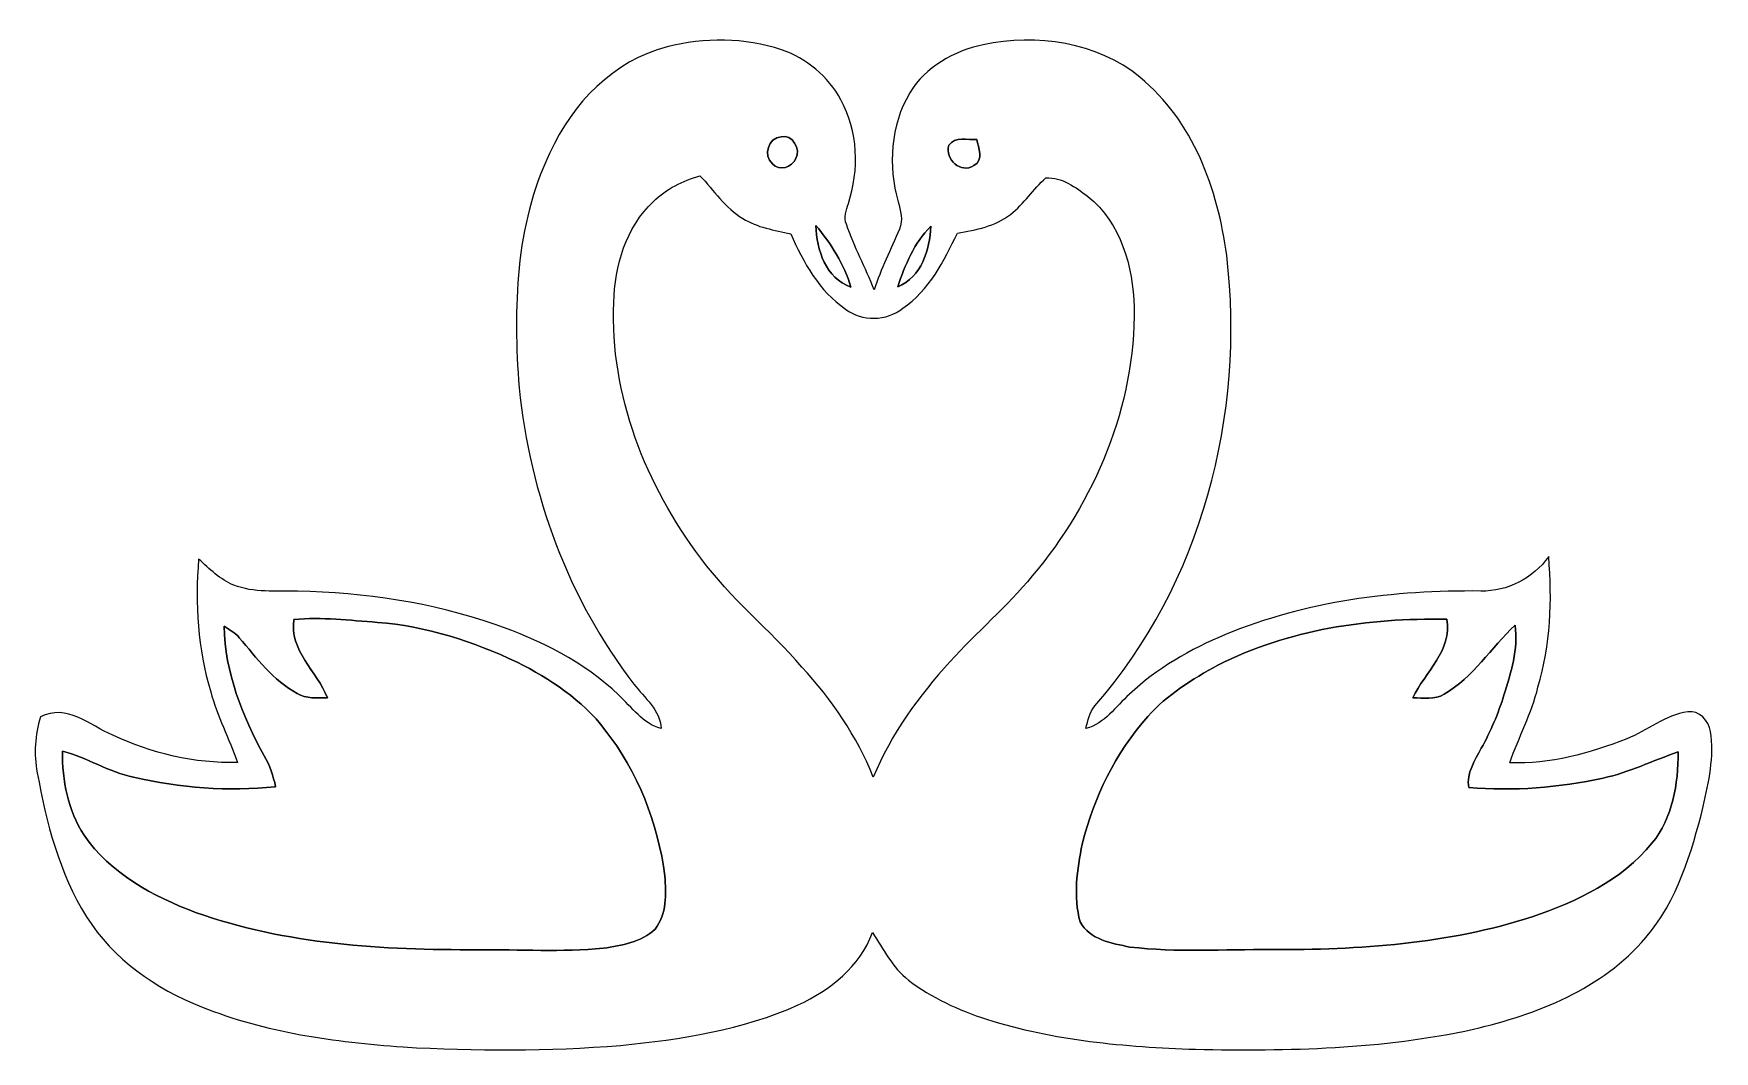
# Model space of a CAD drawing. Header units: centimetres. Extents: x -7.1 to 7.1, y -4.2 to 4.3.
import ezdxf

# ---------------------------------------------------------------- set-up
doc = ezdxf.new("R2010")
doc.units = ezdxf.units.CM
doc.header["$MEASUREMENT"] = 0
doc.layers.add('Camada 1', color=7, linetype='Continuous')

msp = doc.modelspace()

# ---------------------------------------------------------------- linework, layer by layer
at = {"layer": 'Camada 1', "color": 143}
for points, knots in [([(-1.72614, 4.1984), (-1.41323, 4.27777), (-1.0728, 4.27955), (-0.76517, 4.17476), (-0.76517, 4.17476), (-0.55209, 4.10598), (-0.37429, 3.94794), (-0.26423, 3.75462), (-0.26423, 3.75462), (-0.1203, 3.49003), (-0.10829, 3.16476), (-0.20179, 2.88149), (-0.20179, 2.88149), (-0.21695, 2.82539), (-0.2427, 2.76506), (-0.21872, 2.70756), (-0.21872, 2.70756), (-0.15487, 2.51812), (-0.05537, 2.3435), (0.01376, 2.15618), (0.01376, 2.15618), (0.07126, 2.33221), (0.15769, 2.49624), (0.22718, 2.66734), (0.22718, 2.66734), (0.26246, 2.74143), (0.23529, 2.82222), (0.2166, 2.8963), (0.2166, 2.8963), (0.13088, 3.19758), (0.15063, 3.54083), (0.31503, 3.81246), (0.31503, 3.81246), (0.44732, 4.03119), (0.68615, 4.16348), (0.93062, 4.21674), (0.93062, 4.21674), (1.38148, 4.31058), (1.88595, 4.2411), (2.24966, 3.94299), (2.24966, 3.94299), (2.69699, 3.57786), (2.90512, 3.00214), (2.9785, 2.44474), (2.9785, 2.44474), (3.13867, 1.10596), (2.76647, -0.31784), (1.87113, -1.34126), (1.87113, -1.34126), (1.82316, -1.39417), (1.81081, -1.46578), (1.79563, -1.53353), (1.79563, -1.53353), (1.95403, -1.49048), (2.04505, -1.34691), (2.16181, -1.24424), (2.16181, -1.24424), (2.39218, -1.0234), (2.67475, -0.86606), (2.96721, -0.74295), (2.96721, -0.74295), (3.64384, -0.45931), (4.38608, -0.369), (5.11457, -0.37641), (5.11457, -0.37641), (5.3407, -0.38206), (5.55342, -0.26846), (5.68537, -0.08714), (5.68537, -0.08714), (5.71712, -0.45473), (5.69948, -0.82902), (5.5954, -1.18463), (5.5954, -1.18463), (5.54284, -1.40582), (5.43348, -1.60655), (5.35869, -1.81997), (5.35869, -1.81997), (5.69665, -1.83409), (6.03037, -1.74308), (6.34152, -1.61854), (6.34152, -1.61854), (6.51651, -1.55187), (6.66467, -1.41534), (6.85482, -1.39206), (6.85482, -1.39206), (6.95218, -1.37583), (7.03121, -1.4679), (7.04639, -1.5568), (7.04639, -1.5568), (7.07848, -1.76847), (7.03192, -1.98225), (6.98465, -2.18827), (6.98465, -2.18827), (6.88693, -2.57774), (6.76768, -2.97992), (6.50134, -3.2907), (6.50134, -3.2907), (6.13762, -3.72145), (5.58729, -3.93593), (5.05213, -4.06082), (5.05213, -4.06082), (4.2859, -4.22875), (3.49637, -4.24497), (2.71533, -4.22945), (2.71533, -4.22945), (2.12443, -4.2097), (1.52752, -4.15536), (0.96061, -3.97722), (0.96061, -3.97722), (0.72813, -3.8989), (0.49705, -3.80012), (0.30339, -3.64701), (0.30339, -3.64701), (0.16898, -3.54259), (0.09348, -3.38666), (0.00141, -3.24801), (0.00141, -3.24801), (-0.10617, -3.53236), (-0.35277, -3.73308), (-0.62301, -3.85585), (-0.62301, -3.85585), (-1.0922, -4.06822), (-1.60796, -4.14513), (-2.11632, -4.19629), (-2.11632, -4.19629), (-2.72486, -4.24709), (-3.33657, -4.24285), (-3.94545, -4.21004), (-3.94545, -4.21004), (-4.52049, -4.16772), (-5.10151, -4.08939), (-5.6395, -3.87244), (-5.6395, -3.87244), (-6.02614, -3.72075), (-6.38104, -3.4685), (-6.60717, -3.11608), (-6.60717, -3.11608), (-6.83506, -2.7492), (-6.94513, -2.3248), (-7.02062, -1.90358), (-7.02062, -1.90358), (-7.05131, -1.7473), (-7.03932, -1.58679), (-6.99381, -1.43474), (-6.99381, -1.43474), (-6.77615, -1.31974), (-6.57684, -1.50495), (-6.38668, -1.58962), (-6.38668, -1.58962), (-6.05895, -1.73708), (-5.69806, -1.83127), (-5.33646, -1.8168), (-5.33646, -1.8168), (-5.40843, -1.61748), (-5.50721, -1.42804), (-5.5626, -1.22307), (-5.5626, -1.22307), (-5.67195, -0.86289), (-5.6963, -0.48224), (-5.66384, -0.10829), (-5.66384, -0.10829), (-5.57247, -0.18944), (-5.48428, -0.28081), (-5.36821, -0.32631), (-5.36821, -0.32631), (-5.19818, -0.3937), (-5.0119, -0.37287), (-4.8334, -0.37818), (-4.8334, -0.37818), (-4.27002, -0.38805), (-3.70487, -0.47271), (-3.17183, -0.65899), (-3.17183, -0.65899), (-2.79188, -0.78563), (-2.42534, -0.9733), (-2.13254, -1.2506), (-2.13254, -1.2506), (-2.02177, -1.35466), (-1.9297, -1.49014), (-1.77553, -1.53353), (-1.77553, -1.53353), (-1.78152, -1.37442), (-1.91735, -1.27635), (-2.00447, -1.15851), (-2.00447, -1.15851), (-2.55763, -0.44379), (-2.87796, 0.43744), (-2.97003, 1.33314), (-2.97003, 1.33314), (-3.01941, 1.99777), (-3.00601, 2.69733), (-2.71039, 3.30904), (-2.71039, 3.30904), (-2.52482, 3.72285), (-2.17523, 4.08481), (-1.72614, 4.1984)], [0, 0, 0, 0, 0.02, 0.02, 0.02, 0.02, 0.04, 0.04, 0.04, 0.04, 0.06, 0.06, 0.06, 0.06, 0.08, 0.08, 0.08, 0.08, 0.1, 0.1, 0.1, 0.1, 0.12, 0.12, 0.12, 0.12, 0.14, 0.14, 0.14, 0.14, 0.16, 0.16, 0.16, 0.16, 0.18, 0.18, 0.18, 0.18, 0.2, 0.2, 0.2, 0.2, 0.22, 0.22, 0.22, 0.22, 0.24, 0.24, 0.24, 0.24, 0.26, 0.26, 0.26, 0.26, 0.28, 0.28, 0.28, 0.28, 0.3, 0.3, 0.3, 0.3, 0.32, 0.32, 0.32, 0.32, 0.34, 0.34, 0.34, 0.34, 0.36, 0.36, 0.36, 0.36, 0.38, 0.38, 0.38, 0.38, 0.4, 0.4, 0.4, 0.4, 0.42, 0.42, 0.42, 0.42, 0.44, 0.44, 0.44, 0.44, 0.46, 0.46, 0.46, 0.46, 0.48, 0.48, 0.48, 0.48, 0.5, 0.5, 0.5, 0.5, 0.52, 0.52, 0.52, 0.52, 0.54, 0.54, 0.54, 0.54, 0.56, 0.56, 0.56, 0.56, 0.58, 0.58, 0.58, 0.58, 0.6, 0.6, 0.6, 0.6, 0.62, 0.62, 0.62, 0.62, 0.64, 0.64, 0.64, 0.64, 0.66, 0.66, 0.66, 0.66, 0.68, 0.68, 0.68, 0.68, 0.7, 0.7, 0.7, 0.7, 0.72, 0.72, 0.72, 0.72, 0.74, 0.74, 0.74, 0.74, 0.76, 0.76, 0.76, 0.76, 0.78, 0.78, 0.78, 0.78, 0.8, 0.8, 0.8, 0.8, 0.82, 0.82, 0.82, 0.82, 0.84, 0.84, 0.84, 0.84, 0.86, 0.86, 0.86, 0.86, 0.88, 0.88, 0.88, 0.88, 0.9, 0.9, 0.9, 0.9, 0.92, 0.92, 0.92, 0.92, 0.94, 0.94, 0.94, 0.94, 0.96, 0.96, 0.96, 0.96, 1, 1, 1, 1]), ([(-0.76553, 3.44204), (-0.76553, 3.44204), (-0.76553, 3.44204), (-0.76553, 3.44204), (-0.76553, 3.44204), (-0.87736, 3.4357), (-0.91934, 3.28753), (-0.8403, 3.21556), (-0.8403, 3.21556), (-0.78246, 3.14959), (-0.67415, 3.18593), (-0.64311, 3.26036), (-0.64311, 3.26036), (-0.59689, 3.33587), (-0.67697, 3.46991), (-0.76553, 3.44204)], [0, 0, 0, 0, 0.2, 0.2, 0.2, 0.2, 0.4, 0.4, 0.4, 0.4, 0.6, 0.6, 0.6, 0.6, 1, 1, 1, 1]), ([(0.64276, 3.37219), (0.64276, 3.37219), (0.64276, 3.37219), (0.64276, 3.37219), (0.64276, 3.37219), (0.60678, 3.25296), (0.74541, 3.12807), (0.85372, 3.20216), (0.85372, 3.20216), (0.93839, 3.25049), (0.8911, 3.34822), (0.87877, 3.42159), (0.87877, 3.42159), (0.8001, 3.41417), (0.69673, 3.4491), (0.64276, 3.37219)], [0, 0, 0, 0, 0.2, 0.2, 0.2, 0.2, 0.4, 0.4, 0.4, 0.4, 0.6, 0.6, 0.6, 0.6, 1, 1, 1, 1]), ([(-1.84009, 2.89877), (-1.84009, 2.89877), (-1.84009, 2.89877), (-1.84009, 2.89877), (-1.84009, 2.89877), (-2.07222, 2.68216), (-2.16605, 2.35795), (-2.17382, 2.04893), (-2.17382, 2.04893), (-2.20698, 1.27212), (-1.90465, 0.51257), (-1.4418, -0.10089), (-1.4418, -0.10089), (-1.1945, -0.43814), (-0.86465, -0.70061), (-0.59195, -1.01564), (-0.59195, -1.01564), (-0.3422, -1.28729), (-0.13053, -1.59702), (0.00706, -1.94062), (0.00706, -1.94062), (0.15628, -1.57797), (0.39158, -1.25906), (0.65263, -0.96943), (0.65263, -0.96943), (0.87417, -0.72143), (1.13417, -0.5094), (1.34338, -0.24977), (1.34338, -0.24977), (1.87218, 0.37677), (2.21226, 1.18356), (2.19991, 2.01048), (2.19991, 2.01048), (2.19109, 2.35232), (2.08845, 2.71885), (1.81256, 2.94111), (1.81256, 2.94111), (1.70956, 3.0173), (1.59349, 3.1062), (1.45873, 3.09667), (1.45873, 3.09667), (1.35078, 3.00355), (1.27599, 2.87655), (1.16063, 2.79082), (1.16063, 2.79082), (1.03399, 2.68993), (0.87029, 2.6603), (0.71542, 2.63313), (0.71542, 2.63313), (0.60077, 2.39854), (0.47941, 2.15159), (0.25576, 2.0013), (0.25576, 2.0013), (0.1203, 1.89371), (-0.08854, 1.88595), (-0.22577, 1.99424), (-0.22577, 1.99424), (-0.44874, 2.14558), (-0.57925, 2.38831), (-0.68686, 2.62819), (-0.68686, 2.62819), (-0.82408, 2.65782), (-0.96801, 2.6804), (-1.08937, 2.75554), (-1.08937, 2.75554), (-1.23613, 2.84585), (-1.33419, 2.99154), (-1.44921, 3.11608), (-1.44921, 3.11608), (-1.59278, 3.07199), (-1.73389, 3.00813), (-1.84009, 2.89877)], [0, 0, 0, 0, 0.05263158, 0.05263158, 0.05263158, 0.05263158, 0.10526316, 0.10526316, 0.10526316, 0.10526316, 0.15789474, 0.15789474, 0.15789474, 0.15789474, 0.21052632, 0.21052632, 0.21052632, 0.21052632, 0.26315789, 0.26315789, 0.26315789, 0.26315789, 0.31578947, 0.31578947, 0.31578947, 0.31578947, 0.36842105, 0.36842105, 0.36842105, 0.36842105, 0.42105263, 0.42105263, 0.42105263, 0.42105263, 0.47368421, 0.47368421, 0.47368421, 0.47368421, 0.52631579, 0.52631579, 0.52631579, 0.52631579, 0.57894737, 0.57894737, 0.57894737, 0.57894737, 0.63157895, 0.63157895, 0.63157895, 0.63157895, 0.68421053, 0.68421053, 0.68421053, 0.68421053, 0.73684211, 0.73684211, 0.73684211, 0.73684211, 0.78947368, 0.78947368, 0.78947368, 0.78947368, 0.84210526, 0.84210526, 0.84210526, 0.84210526, 0.89473684, 0.89473684, 0.89473684, 0.89473684, 1, 1, 1, 1]), ([(-0.47449, 2.69699), (-0.47449, 2.69699), (-0.47449, 2.69699), (-0.47449, 2.69699), (-0.47449, 2.69699), (-0.46743, 2.4899), (-0.3937, 2.25672), (-0.17992, 2.17945), (-0.17992, 2.17945), (-0.23917, 2.37137), (-0.34642, 2.54387), (-0.47449, 2.69699)], [0, 0, 0, 0, 0.25, 0.25, 0.25, 0.25, 0.5, 0.5, 0.5, 0.5, 1, 1, 1, 1]), ([(0.21271, 2.18227), (0.21271, 2.18227), (0.21271, 2.18227), (0.21271, 2.18227), (0.21271, 2.18227), (0.41416, 2.26236), (0.48153, 2.49307), (0.49072, 2.69098), (0.49072, 2.69098), (0.35243, 2.55093), (0.2741, 2.36607), (0.21271, 2.18227)], [0, 0, 0, 0, 0.25, 0.25, 0.25, 0.25, 0.5, 0.5, 0.5, 0.5, 1, 1, 1, 1]), ([(-4.86339, -0.61453), (-4.86339, -0.61453), (-4.86339, -0.61453), (-4.86339, -0.61453), (-4.86339, -0.61453), (-4.90395, -0.87595), (-4.66865, -1.05021), (-4.58187, -1.27387), (-4.58187, -1.27387), (-4.66724, -1.27316), (-4.75933, -1.28447), (-4.83622, -1.23825), (-4.83622, -1.23825), (-5.03695, -1.12783), (-5.17666, -0.94014), (-5.322, -0.76904), (-5.322, -0.76904), (-5.35622, -0.72602), (-5.40526, -0.70061), (-5.45076, -0.67274), (-5.45076, -0.67274), (-5.44264, -1.05938), (-5.2959, -1.42769), (-5.11245, -1.76283), (-5.11245, -1.76283), (-5.06589, -1.84291), (-5.03519, -1.93075), (-5.01755, -2.0214), (-5.01755, -2.0214), (-5.41584, -2.06375), (-5.82048, -2.03129), (-6.2103, -1.94203), (-6.2103, -1.94203), (-6.41984, -1.89723), (-6.60223, -1.77694), (-6.80895, -1.72225), (-6.80895, -1.72225), (-6.81214, -1.96744), (-6.76168, -2.22144), (-6.62763, -2.42992), (-6.62763, -2.42992), (-6.40503, -2.75096), (-6.04801, -2.94393), (-5.69029, -3.07798), (-5.69029, -3.07798), (-4.93112, -3.34926), (-4.11514, -3.39514), (-3.31611, -3.39195), (-3.31611, -3.39195), (-2.96438, -3.39124), (-2.6116, -3.41241), (-2.26094, -3.37925), (-2.26094, -3.37925), (-2.10889, -3.35774), (-1.94062, -3.33021), (-1.82667, -3.21804), (-1.82667, -3.21804), (-1.72755, -3.09386), (-1.73214, -2.9224), (-1.74519, -2.77213), (-1.74519, -2.77213), (-1.79987, -2.32762), (-1.97309, -1.89688), (-2.2479, -1.54235), (-2.2479, -1.54235), (-2.43945, -1.29258), (-2.70791, -1.11441), (-2.98626, -0.97472), (-2.98626, -0.97472), (-3.35562, -0.79974), (-3.75179, -0.67098), (-4.16102, -0.63994), (-4.16102, -0.63994), (-4.39454, -0.62194), (-4.62879, -0.59584), (-4.86339, -0.61453)], [0, 0, 0, 0, 0.05, 0.05, 0.05, 0.05, 0.1, 0.1, 0.1, 0.1, 0.15, 0.15, 0.15, 0.15, 0.2, 0.2, 0.2, 0.2, 0.25, 0.25, 0.25, 0.25, 0.3, 0.3, 0.3, 0.3, 0.35, 0.35, 0.35, 0.35, 0.4, 0.4, 0.4, 0.4, 0.45, 0.45, 0.45, 0.45, 0.5, 0.5, 0.5, 0.5, 0.55, 0.55, 0.55, 0.55, 0.6, 0.6, 0.6, 0.6, 0.65, 0.65, 0.65, 0.65, 0.7, 0.7, 0.7, 0.7, 0.75, 0.75, 0.75, 0.75, 0.8, 0.8, 0.8, 0.8, 0.85, 0.85, 0.85, 0.85, 0.9, 0.9, 0.9, 0.9, 1, 1, 1, 1]), ([(2.90371, -0.99976), (2.90371, -0.99976), (2.90371, -0.99976), (2.90371, -0.99976), (2.90371, -0.99976), (2.69134, -1.11936), (2.47685, -1.24707), (2.31493, -1.43262), (2.31493, -1.43262), (2.04505, -1.73567), (1.86124, -2.11101), (1.76423, -2.50367), (1.76423, -2.50367), (1.72084, -2.71744), (1.68768, -2.94534), (1.74659, -3.15911), (1.74659, -3.15911), (1.82562, -3.30694), (2.01436, -3.33974), (2.165, -3.36973), (2.165, -3.36973), (2.55869, -3.41665), (2.95627, -3.38842), (3.35138, -3.39054), (3.35138, -3.39054), (4.09046, -3.39478), (4.84046, -3.34503), (5.54777, -3.11502), (5.54777, -3.11502), (5.92172, -2.98555), (6.2992, -2.81057), (6.55319, -2.49624), (6.55319, -2.49624), (6.73099, -2.28458), (6.77228, -1.99672), (6.77509, -1.72966), (6.77509, -1.72966), (6.56307, -1.80021), (6.36198, -1.90324), (6.14221, -1.94875), (6.14221, -1.94875), (5.77285, -2.03059), (5.39043, -2.05987), (5.01297, -2.02847), (5.01297, -2.02847), (4.99215, -1.90605), (5.06589, -1.80128), (5.11915, -1.69791), (5.11915, -1.69791), (5.19782, -1.5568), (5.26097, -1.40723), (5.3093, -1.25306), (5.3093, -1.25306), (5.36821, -1.06291), (5.43136, -0.86535), (5.40315, -0.66392), (5.40315, -0.66392), (5.201, -0.85302), (5.05071, -1.10067), (4.808, -1.24388), (4.808, -1.24388), (4.72827, -1.29187), (4.63196, -1.27387), (4.54413, -1.27423), (4.54413, -1.27423), (4.64467, -1.05692), (4.87644, -0.87629), (4.82811, -0.61312), (4.82811, -0.61312), (4.17018, -0.60289), (3.49566, -0.69778), (2.90371, -0.99976)], [0, 0, 0, 0, 0.05263158, 0.05263158, 0.05263158, 0.05263158, 0.10526316, 0.10526316, 0.10526316, 0.10526316, 0.15789474, 0.15789474, 0.15789474, 0.15789474, 0.21052632, 0.21052632, 0.21052632, 0.21052632, 0.26315789, 0.26315789, 0.26315789, 0.26315789, 0.31578947, 0.31578947, 0.31578947, 0.31578947, 0.36842105, 0.36842105, 0.36842105, 0.36842105, 0.42105263, 0.42105263, 0.42105263, 0.42105263, 0.47368421, 0.47368421, 0.47368421, 0.47368421, 0.52631579, 0.52631579, 0.52631579, 0.52631579, 0.57894737, 0.57894737, 0.57894737, 0.57894737, 0.63157895, 0.63157895, 0.63157895, 0.63157895, 0.68421053, 0.68421053, 0.68421053, 0.68421053, 0.73684211, 0.73684211, 0.73684211, 0.73684211, 0.78947368, 0.78947368, 0.78947368, 0.78947368, 0.84210526, 0.84210526, 0.84210526, 0.84210526, 0.89473684, 0.89473684, 0.89473684, 0.89473684, 1, 1, 1, 1])]:
    msp.add_open_spline(points, degree=3, knots=knots, dxfattribs=at)
at = {"layer": 'Camada 1', "color": 125}
for points, knots in [([(-0.76553, 3.44204), (-0.67697, 3.46991), (-0.59689, 3.33587), (-0.64311, 3.26036), (-0.64311, 3.26036), (-0.67415, 3.18593), (-0.78246, 3.14959), (-0.8403, 3.21556), (-0.8403, 3.21556), (-0.91934, 3.28753), (-0.87736, 3.4357), (-0.76553, 3.44204)], [0, 0, 0, 0, 0.25, 0.25, 0.25, 0.25, 0.5, 0.5, 0.5, 0.5, 1, 1, 1, 1]), ([(0.64276, 3.37219), (0.69673, 3.4491), (0.8001, 3.41417), (0.87877, 3.42159), (0.87877, 3.42159), (0.8911, 3.34822), (0.93839, 3.25049), (0.85372, 3.20216), (0.85372, 3.20216), (0.74541, 3.12807), (0.60678, 3.25296), (0.64276, 3.37219)], [0, 0, 0, 0, 0.25, 0.25, 0.25, 0.25, 0.5, 0.5, 0.5, 0.5, 1, 1, 1, 1]), ([(-0.47449, 2.69699), (-0.34642, 2.54387), (-0.23917, 2.37137), (-0.17992, 2.17945), (-0.17992, 2.17945), (-0.3937, 2.25672), (-0.46743, 2.4899), (-0.47449, 2.69699)], [0, 0, 0, 0, 0.33333333, 0.33333333, 0.33333333, 0.33333333, 1, 1, 1, 1]), ([(0.21271, 2.18227), (0.2741, 2.36607), (0.35243, 2.55093), (0.49072, 2.69098), (0.49072, 2.69098), (0.48153, 2.49307), (0.41416, 2.26236), (0.21271, 2.18227)], [0, 0, 0, 0, 0.33333333, 0.33333333, 0.33333333, 0.33333333, 1, 1, 1, 1]), ([(-4.86339, -0.61453), (-4.62879, -0.59584), (-4.39454, -0.62194), (-4.16102, -0.63994), (-4.16102, -0.63994), (-3.75179, -0.67098), (-3.35562, -0.79974), (-2.98626, -0.97472), (-2.98626, -0.97472), (-2.70791, -1.11441), (-2.43945, -1.29258), (-2.2479, -1.54235), (-2.2479, -1.54235), (-1.97309, -1.89688), (-1.79987, -2.32762), (-1.74519, -2.77213), (-1.74519, -2.77213), (-1.73214, -2.9224), (-1.72755, -3.09386), (-1.82667, -3.21804), (-1.82667, -3.21804), (-1.94062, -3.33021), (-2.10889, -3.35774), (-2.26094, -3.37925), (-2.26094, -3.37925), (-2.6116, -3.41241), (-2.96438, -3.39124), (-3.31611, -3.39195), (-3.31611, -3.39195), (-4.11514, -3.39514), (-4.93112, -3.34926), (-5.69029, -3.07798), (-5.69029, -3.07798), (-6.04801, -2.94393), (-6.40503, -2.75096), (-6.62763, -2.42992), (-6.62763, -2.42992), (-6.76168, -2.22144), (-6.81214, -1.96744), (-6.80895, -1.72225), (-6.80895, -1.72225), (-6.60223, -1.77694), (-6.41984, -1.89723), (-6.2103, -1.94203), (-6.2103, -1.94203), (-5.82048, -2.03129), (-5.41584, -2.06375), (-5.01755, -2.0214), (-5.01755, -2.0214), (-5.03519, -1.93075), (-5.06589, -1.84291), (-5.11245, -1.76283), (-5.11245, -1.76283), (-5.2959, -1.42769), (-5.44264, -1.05938), (-5.45076, -0.67274), (-5.45076, -0.67274), (-5.40526, -0.70061), (-5.35622, -0.72602), (-5.322, -0.76904), (-5.322, -0.76904), (-5.17666, -0.94014), (-5.03695, -1.12783), (-4.83622, -1.23825), (-4.83622, -1.23825), (-4.75933, -1.28447), (-4.66724, -1.27316), (-4.58187, -1.27387), (-4.58187, -1.27387), (-4.66865, -1.05021), (-4.90395, -0.87595), (-4.86339, -0.61453)], [0, 0, 0, 0, 0.05263158, 0.05263158, 0.05263158, 0.05263158, 0.10526316, 0.10526316, 0.10526316, 0.10526316, 0.15789474, 0.15789474, 0.15789474, 0.15789474, 0.21052632, 0.21052632, 0.21052632, 0.21052632, 0.26315789, 0.26315789, 0.26315789, 0.26315789, 0.31578947, 0.31578947, 0.31578947, 0.31578947, 0.36842105, 0.36842105, 0.36842105, 0.36842105, 0.42105263, 0.42105263, 0.42105263, 0.42105263, 0.47368421, 0.47368421, 0.47368421, 0.47368421, 0.52631579, 0.52631579, 0.52631579, 0.52631579, 0.57894737, 0.57894737, 0.57894737, 0.57894737, 0.63157895, 0.63157895, 0.63157895, 0.63157895, 0.68421053, 0.68421053, 0.68421053, 0.68421053, 0.73684211, 0.73684211, 0.73684211, 0.73684211, 0.78947368, 0.78947368, 0.78947368, 0.78947368, 0.84210526, 0.84210526, 0.84210526, 0.84210526, 0.89473684, 0.89473684, 0.89473684, 0.89473684, 1, 1, 1, 1]), ([(2.90371, -0.99976), (3.49566, -0.69778), (4.17018, -0.60289), (4.82811, -0.61312), (4.82811, -0.61312), (4.87644, -0.87629), (4.64467, -1.05692), (4.54413, -1.27423), (4.54413, -1.27423), (4.63196, -1.27387), (4.72827, -1.29187), (4.808, -1.24388), (4.808, -1.24388), (5.05071, -1.10067), (5.201, -0.85302), (5.40315, -0.66392), (5.40315, -0.66392), (5.43136, -0.86535), (5.36821, -1.06291), (5.3093, -1.25306), (5.3093, -1.25306), (5.26097, -1.40723), (5.19782, -1.5568), (5.11915, -1.69791), (5.11915, -1.69791), (5.06589, -1.80128), (4.99215, -1.90605), (5.01297, -2.02847), (5.01297, -2.02847), (5.39043, -2.05987), (5.77285, -2.03059), (6.14221, -1.94875), (6.14221, -1.94875), (6.36198, -1.90324), (6.56307, -1.80021), (6.77509, -1.72966), (6.77509, -1.72966), (6.77228, -1.99672), (6.73099, -2.28458), (6.55319, -2.49624), (6.55319, -2.49624), (6.2992, -2.81057), (5.92172, -2.98555), (5.54777, -3.11502), (5.54777, -3.11502), (4.84046, -3.34503), (4.09046, -3.39478), (3.35138, -3.39054), (3.35138, -3.39054), (2.95627, -3.38842), (2.55869, -3.41665), (2.165, -3.36973), (2.165, -3.36973), (2.01436, -3.33974), (1.82562, -3.30694), (1.74659, -3.15911), (1.74659, -3.15911), (1.68768, -2.94534), (1.72084, -2.71744), (1.76423, -2.50367), (1.76423, -2.50367), (1.86124, -2.11101), (2.04505, -1.73567), (2.31493, -1.43262), (2.31493, -1.43262), (2.47685, -1.24707), (2.69134, -1.11936), (2.90371, -0.99976)], [0, 0, 0, 0, 0.05555556, 0.05555556, 0.05555556, 0.05555556, 0.11111111, 0.11111111, 0.11111111, 0.11111111, 0.16666667, 0.16666667, 0.16666667, 0.16666667, 0.22222222, 0.22222222, 0.22222222, 0.22222222, 0.27777778, 0.27777778, 0.27777778, 0.27777778, 0.33333333, 0.33333333, 0.33333333, 0.33333333, 0.38888889, 0.38888889, 0.38888889, 0.38888889, 0.44444444, 0.44444444, 0.44444444, 0.44444444, 0.5, 0.5, 0.5, 0.5, 0.55555556, 0.55555556, 0.55555556, 0.55555556, 0.61111111, 0.61111111, 0.61111111, 0.61111111, 0.66666667, 0.66666667, 0.66666667, 0.66666667, 0.72222222, 0.72222222, 0.72222222, 0.72222222, 0.77777778, 0.77777778, 0.77777778, 0.77777778, 0.83333333, 0.83333333, 0.83333333, 0.83333333, 0.88888889, 0.88888889, 0.88888889, 0.88888889, 1, 1, 1, 1])]:
    msp.add_open_spline(points, degree=3, knots=knots, dxfattribs=at)

doc.saveas('drawing.dxf')
